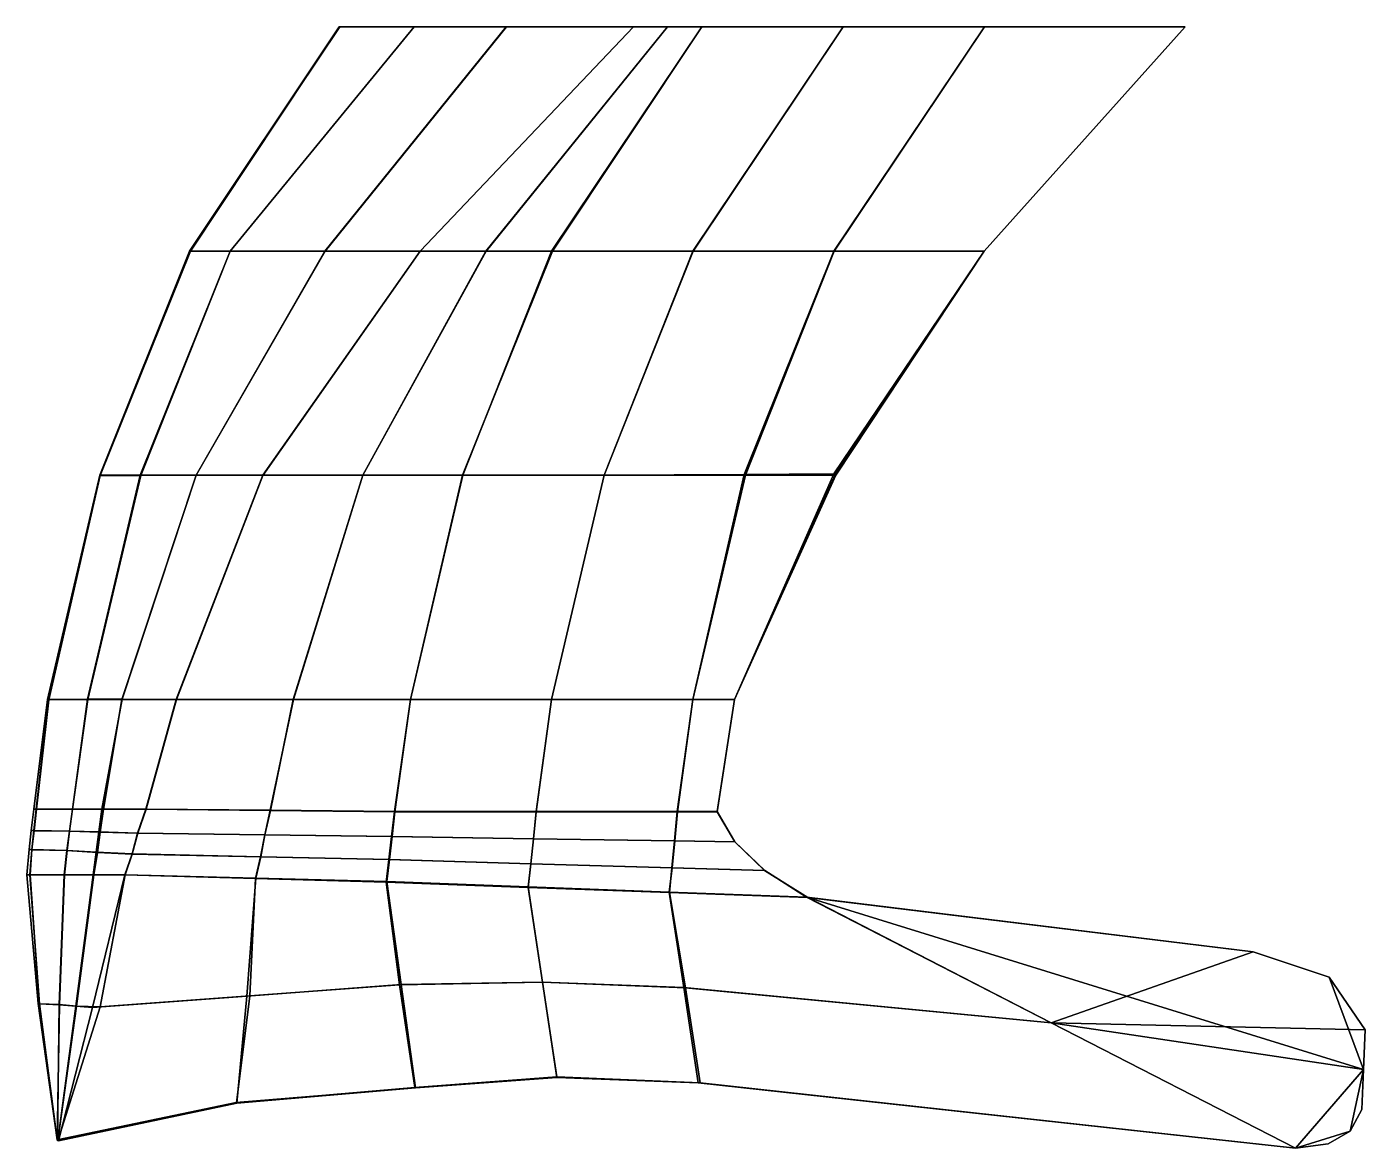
# Model space of a CAD drawing. Extents: x -15 to 12, y -22.6 to 0.
import ezdxf

# ---------------------------------------------------------------- set-up
doc = ezdxf.new("R2010")
doc.units = 0
doc.layers.add('METAL', color=2, linetype='CONTINUOUS')

msp = doc.modelspace()

# ---------------------------------------------------------------- meshes
at = {"layer": 'METAL'}
mesh = msp.add_polyface(dxfattribs=at)
corners = [(-2.069, 0, -13.475), (-2.759, 0, -13.5), (-5.324, 0, -10.432), (-1.38, 0, -13.45), (-14.555, -13.583, -2.509), (-14.583, -13.578, 0.143), (-13.528, -9.054, 0.143), (-13.516, -9.057, -2.508), (-8.697, 0, 0.143), (-8.692, 0, -2.507), (-11.698, -4.531, -2.505), (-11.72, -4.531, 0.142), (-10.896, -4.531, -7.366), (-7.183, 0, -7.378), (-12.697, -9.06, -7.377), (-5.324, 0, -10.432), (-8.982, -4.531, -10.401), (-2.759, 0, -13.5), (-2.069, 0, -13.475), (-5.728, -4.531, -13.434), (-7.061, -4.531, -13.446), (-11.581, -9.053, -10.441), (-8.221, -9.053, -13.475), (-10.234, -9.056, -13.497), (-4.394, -4.531, -13.421), (-1.557, -4.531, -13.44), (-3.352, -9.052, -13.452), (-6.208, -9.049, -13.453), (-13.08, -13.578, -10.442), (-13.768, -13.58, -7.378), (-9.62, -13.581, -13.474), (-11.98, -13.58, -13.497), (-4.41, -13.581, -13.45), (-7.26, -13.581, -13.45), (-2.759, 0, -13.5), (-7.061, -4.531, -13.446), (-10.234, -9.056, -13.497), (-11.98, -13.58, -13.497), (-5.325, 0, 10.728), (-2.759, 0, 13.787), (-2.07, 0, 13.761), (-1.38, 0, 13.736), (-14.563, -13.578, 2.799), (-13.528, -9.054, 2.795), (-11.718, -4.531, 2.794), (-8.685, -0.001, 2.792), (-10.897, -4.531, 7.663), (-7.186, 0, 7.664), (-12.714, -9.053, 7.667), (-13.774, -13.573, 7.66), (-8.984, -4.531, 10.726), (-5.325, 0, 10.728), (-2.759, 0, 13.787), (-7.063, -4.531, 13.787), (-5.737, -4.531, 13.762), (-2.07, 0, 13.761), (-1.38, 0, 13.736), (-4.412, -4.531, 13.736), (-1.561, -4.531, 13.736), (1.47, 0, 13.736), (-11.579, -9.053, 10.727), (-10.238, -9.053, 13.787), (-8.22, -9.053, 13.761), (-6.201, -9.053, 13.736), (-3.351, -9.053, 13.736), (-13.078, -13.574, 10.728), (-11.987, -13.581, 13.786), (-9.624, -13.581, 13.761), (-7.26, -13.581, 13.736), (-4.41, -13.581, 13.736), (-7.063, -4.531, 13.787), (-2.759, 0, 13.787), (-10.238, -9.053, 13.787), (-11.987, -13.581, 13.786), (-0.522, -9.037, -13.476), (-1.56, -13.581, -13.45), (-1.56, -13.581, 13.736), (-0.501, -9.053, 13.736), (-1.38, 0, -13.45)]
mesh.append_faces([[corners[k] for k in face] for face in [(0, 1, 2, 3), (4, 5, 6, 7), (8, 9, 10, 11), (11, 10, 7, 6), (12, 10, 9, 13), (14, 7, 10, 12), (13, 15, 16, 12), (17, 18, 19, 20), (12, 16, 21, 14), (20, 19, 22, 23), (24, 25, 26, 27), (14, 21, 28, 29), (23, 22, 30, 31), (27, 26, 32, 33), (15, 34, 35, 16), (16, 35, 36, 21), (21, 36, 37, 28), (38, 39, 40, 41), (42, 43, 6, 5), (8, 11, 44, 45), (11, 6, 43, 44), (46, 47, 45, 44), (48, 46, 44, 43), (49, 48, 43, 42), (47, 46, 50, 51), (52, 53, 54, 55), (56, 57, 58, 59), (46, 48, 60, 50), (53, 61, 62, 54), (57, 63, 64, 58), (48, 49, 65, 60), (61, 66, 67, 62), (63, 68, 69, 64), (51, 50, 70, 71), (50, 60, 72, 70), (60, 65, 73, 72), (26, 74, 75, 32), (76, 77, 64, 69), (18, 78, 24, 19), (19, 24, 27, 22), (22, 27, 33, 30), (57, 56, 55, 54), (63, 57, 54, 62), (68, 63, 62, 67)]])
mesh = msp.add_polyface(dxfattribs=at)
corners = [(1.324, -9.053, -6.156), (-0.722, -13.581, -6.156), (-0.722, -13.581, -9.803), (1.313, -9.045, -9.818), (1.47, 0, -13.45), (-1.38, 0, -13.45), (-5.324, 0, -10.432), (4.321, 0, -13.45), (8.373, 0, -9.803), (8.373, 0, -13.45), (-1.56, -13.581, -13.45), (-0.522, -9.037, -13.476), (1.286, -9.026, -13.496), (-0.722, -13.581, -13.45), (8.373, 0, -13.45), (4.318, -4.531, -13.451), (1.283, -4.531, -13.456), (4.321, 0, -13.45), (8.373, 0, -2.509), (8.373, 0, 0.143), (4.318, -4.531, 0.143), (4.318, -4.531, -2.509), (1.324, -9.053, 0.143), (1.324, -9.053, -2.509), (-0.722, -13.581, 0.143), (-0.722, -13.581, -2.509), (8.373, 0, 0.143), (8.373, 0, -2.509), (-8.692, 0, -2.507), (-8.697, 0, 0.143), (4.318, -4.531, -9.803), (8.373, 0, -9.803), (8.373, 0, -6.156), (4.318, -4.531, -6.156), (-1.38, 0, -13.45), (1.47, 0, -13.45), (-1.557, -4.531, -13.44), (-4.394, -4.531, -13.421), (-0.722, -13.581, -13.45), (1.286, -9.026, -13.496), (4.318, -4.531, -13.451), (8.373, 0, -13.45), (-7.183, 0, -7.378), (8.373, 0, -6.156), (4.321, 0, 13.736), (8.373, 0, 13.736), (8.373, 0, 10.089), (-5.325, 0, 10.728), (-1.38, 0, 13.736), (1.47, 0, 13.736), (-1.56, -13.581, 13.736), (-0.722, -13.581, 13.736), (1.324, -9.053, 13.736), (-0.501, -9.053, 13.736), (8.373, 0, 13.736), (4.321, 0, 13.736), (1.289, -4.531, 13.736), (4.318, -4.531, 13.736), (8.373, 0, 2.795), (4.318, -4.531, 2.795), (1.324, -9.053, 2.795), (-0.722, -13.581, 2.795), (-8.685, -0.001, 2.792), (8.373, 0, 2.795), (4.318, -4.531, 10.089), (4.318, -4.531, 6.442), (8.373, 0, 6.442), (8.373, 0, 10.089), (1.324, -9.053, 10.089), (1.324, -9.053, 6.442), (-0.722, -13.581, 6.442), (-0.722, -13.581, 13.736), (-0.722, -13.581, 10.089), (1.324, -9.053, 13.736), (4.318, -4.531, 13.736), (8.373, 0, 13.736), (8.373, 0, 6.442), (-7.186, 0, 7.664), (-3.352, -9.052, -13.452), (1.47, 0, 13.736), (-1.561, -4.531, 13.736), (-3.351, -9.053, 13.736)]
mesh.append_faces([[corners[k] for k in face] for face in [(0, 1, 2, 3), (4, 5, 6, 7), (7, 6, 8, 9), (10, 11, 12, 13), (14, 15, 16, 17), (16, 15, 12, 11), (18, 19, 20, 21), (21, 20, 22, 23), (24, 25, 23, 22), (26, 27, 28, 29), (30, 31, 32, 33), (3, 30, 33, 0), (34, 35, 36, 37), (23, 25, 1, 0), (38, 39, 3, 2), (40, 41, 31, 30), (18, 21, 33, 32), (39, 40, 30, 3), (21, 23, 0, 33), (6, 42, 43, 8), (42, 28, 27, 43), (44, 45, 46, 47), (47, 48, 49, 44), (50, 51, 52, 53), (54, 55, 56, 57), (56, 53, 52, 57), (58, 59, 20, 19), (59, 60, 22, 20), (24, 22, 60, 61), (26, 29, 62, 63), (64, 65, 66, 67), (68, 69, 65, 64), (60, 69, 70, 61), (71, 72, 68, 73), (74, 64, 67, 75), (58, 66, 65, 59), (73, 68, 64, 74), (59, 65, 69, 60), (47, 46, 76, 77), (77, 76, 63, 62), (35, 17, 16, 36), (36, 16, 11, 78), (56, 55, 79, 80), (53, 56, 80, 81)]])
mesh = msp.add_polyface(dxfattribs=at)
corners = [(-14.805, -15.791, -2.565), (-14.856, -15.791, 0.144), (-14.583, -13.578, 0.143), (-14.555, -13.583, -2.509), (-14.853, -16.23, -2.576), (-14.908, -16.225, 0.145), (-14.895, -16.61, -2.584), (-14.954, -16.605, 0.143), (-13.768, -13.58, -7.378), (-13.516, -9.057, -2.508), (-12.697, -9.06, -7.377), (-14.08, -15.791, -7.328), (-14.139, -16.236, -7.317), (-14.19, -16.628, -7.301), (-13.08, -13.578, -10.442), (-13.453, -15.791, -10.434), (-11.98, -13.58, -13.497), (-9.62, -13.581, -13.474), (-10.088, -15.814, -13.433), (-12.594, -15.791, -13.415), (-7.26, -13.581, -13.45), (-4.41, -13.581, -13.45), (-4.722, -15.841, -13.45), (-7.582, -15.838, -13.45), (-13.519, -16.255, -10.432), (-10.199, -16.309, -13.422), (-12.759, -16.276, -13.395), (-4.776, -16.389, -13.45), (-7.639, -16.342, -13.45), (-13.572, -16.666, -10.43), (-10.284, -16.755, -13.414), (-12.871, -16.699, -13.378), (-11.98, -13.58, -13.497), (-12.594, -15.791, -13.415), (-12.759, -16.276, -13.395), (-12.871, -16.699, -13.378), (-14.809, -15.791, 2.879), (-14.563, -13.578, 2.799), (-14.858, -16.227, 2.892), (-14.9, -16.611, 2.903), (-14.079, -15.791, 7.599), (-13.774, -13.573, 7.66), (-14.138, -16.236, 7.589), (-14.188, -16.628, 7.583), (-13.484, -15.791, 10.728), (-13.078, -13.574, 10.728), (-11.987, -13.581, 13.786), (-12.598, -15.792, 13.779), (-10.085, -15.818, 13.758), (-9.624, -13.581, 13.761), (-7.26, -13.581, 13.736), (-7.572, -15.845, 13.736), (-4.722, -15.845, 13.736), (-4.41, -13.581, 13.736), (-13.545, -16.254, 10.728), (-12.763, -16.276, 13.775), (-10.194, -16.309, 13.755), (-7.625, -16.342, 13.736), (-4.776, -16.389, 13.736), (-13.598, -16.659, 10.728), (-12.876, -16.694, 13.774), (-10.278, -16.753, 13.755), (-12.598, -15.792, 13.779), (-11.987, -13.581, 13.786), (-12.763, -16.276, 13.775), (-12.876, -16.694, 13.774), (-1.56, -13.581, -13.45), (-1.876, -15.841, -13.45), (-1.932, -16.435, -13.45), (-1.872, -15.845, 13.736), (-1.56, -13.581, 13.736), (-1.926, -16.435, 13.736)]
mesh.append_faces([[corners[k] for k in face] for face in [(0, 1, 2, 3), (4, 5, 1, 0), (6, 7, 5, 4), (8, 3, 9, 10), (11, 0, 3, 8), (12, 4, 0, 11), (13, 6, 4, 12), (8, 14, 15, 11), (16, 17, 18, 19), (20, 21, 22, 23), (11, 15, 24, 12), (19, 18, 25, 26), (23, 22, 27, 28), (24, 29, 13, 12), (26, 25, 30, 31), (14, 32, 33, 15), (15, 33, 34, 24), (34, 35, 29, 24), (36, 37, 2, 1), (38, 36, 1, 5), (39, 38, 5, 7), (40, 41, 37, 36), (42, 40, 36, 38), (43, 42, 38, 39), (41, 40, 44, 45), (46, 47, 48, 49), (50, 51, 52, 53), (40, 42, 54, 44), (47, 55, 56, 48), (51, 57, 58, 52), (54, 42, 43, 59), (55, 60, 61, 56), (45, 44, 62, 63), (44, 54, 64, 62), (64, 54, 59, 65), (21, 66, 67, 22), (22, 67, 68, 27), (69, 70, 53, 52), (71, 69, 52, 58), (17, 20, 23, 18), (18, 23, 28, 25), (51, 50, 49, 48), (57, 51, 48, 56)]])
mesh = msp.add_polyface(dxfattribs=at)
corners = [(-0.722, -13.581, -6.156), (-1.07, -15.845, -6.156), (-1.07, -15.845, -9.803), (-0.722, -13.581, -9.803), (-1.876, -15.841, -13.45), (-1.56, -13.581, -13.45), (-0.722, -13.581, -13.45), (-1.071, -15.842, -13.444), (-0.711, -16.455, -6.156), (-0.711, -16.455, -9.803), (-0.714, -16.455, -13.44), (-1.932, -16.435, -13.45), (-0.109, -17.03, -6.156), (-0.109, -17.03, -9.803), (0.735, -17.571, -6.156), (0.737, -17.571, -9.803), (-0.114, -17.03, -13.438), (-1.987, -16.976, -13.45), (0.761, -17.579, -13.441), (-2.035, -17.477, -13.45), (-1.07, -15.845, 0.143), (-1.07, -15.845, -2.509), (-0.722, -13.581, -2.509), (-0.722, -13.581, 0.143), (-0.711, -16.455, 0.143), (-0.711, -16.455, -2.509), (-0.109, -17.03, 0.143), (-0.109, -17.03, -2.509), (0.735, -17.571, 0.143), (0.735, -17.571, -2.509), (-1.071, -15.842, -13.444), (-0.722, -13.581, -13.45), (9.743, -18.671, -2.509), (9.743, -18.671, -6.156), (-0.714, -16.455, -13.44), (-0.114, -17.03, -13.438), (0.761, -17.579, -13.441), (1.324, -9.053, 6.442), (1.324, -9.053, 10.089), (-0.722, -13.581, 10.089), (-0.722, -13.581, 6.442), (-1.07, -15.845, 10.089), (-1.07, -15.845, 6.442), (-1.872, -15.845, 13.736), (-1.07, -15.845, 13.736), (-0.722, -13.581, 13.736), (-1.56, -13.581, 13.736), (-0.711, -16.455, 10.089), (-0.711, -16.455, 6.442), (-1.926, -16.435, 13.736), (-0.711, -16.455, 13.736), (-0.109, -17.03, 10.089), (-0.109, -17.03, 6.442), (0.735, -17.571, 10.089), (0.735, -17.571, 6.442), (-1.981, -16.976, 13.736), (-0.109, -17.03, 13.736), (-2.037, -17.467, 13.736), (0.735, -17.571, 13.736), (-0.722, -13.581, 2.795), (-1.07, -15.845, 2.795), (9.743, -18.671, 0.143), (0.735, -17.571, 2.795), (9.743, -18.671, 2.795), (-0.711, -16.455, 2.795), (-0.109, -17.03, 2.795), (-1.07, -15.845, 13.736), (-0.722, -13.581, 13.736), (-0.711, -16.455, 13.736), (-0.109, -17.03, 13.736), (0.735, -17.571, 13.736)]
mesh.append_faces([[corners[k] for k in face] for face in [(0, 1, 2, 3), (4, 5, 6, 7), (1, 8, 9, 2), (4, 7, 10, 11), (8, 12, 13, 9), (12, 14, 15, 13), (11, 10, 16, 17), (17, 16, 18, 19), (20, 21, 22, 23), (24, 25, 21, 20), (26, 27, 25, 24), (28, 29, 27, 26), (22, 21, 1, 0), (30, 31, 3, 2), (29, 32, 33, 14), (21, 25, 8, 1), (34, 30, 2, 9), (25, 27, 12, 8), (35, 34, 9, 13), (27, 29, 14, 12), (36, 35, 13, 15), (37, 38, 39, 40), (40, 39, 41, 42), (43, 44, 45, 46), (42, 41, 47, 48), (43, 49, 50, 44), (48, 47, 51, 52), (52, 51, 53, 54), (49, 55, 56, 50), (55, 57, 58, 56), (20, 23, 59, 60), (61, 28, 62, 63), (24, 20, 60, 64), (26, 24, 64, 65), (28, 26, 65, 62), (59, 40, 42, 60), (66, 41, 39, 67), (60, 42, 48, 64), (68, 47, 41, 66), (64, 48, 52, 65), (69, 51, 47, 68), (65, 52, 54, 62), (70, 53, 51, 69)]])
mesh = msp.add_polyface(dxfattribs=at)
corners = [(-4.305, -21.208, 0.143), (-4.305, -21.208, -2.509), (-1.455, -21.318, -2.509), (-1.455, -21.318, 0.143), (-7.155, -21.416, -9.803), (-4.305, -21.208, -9.803), (-4.305, -21.208, -6.156), (-7.155, -21.415, -6.156), (-4.882, -17.375, -13.45), (-4.595, -19.286, -13.45), (-7.479, -19.338, -13.45), (-7.751, -17.266, -13.45), (-7.639, -16.342, -13.45), (-4.776, -16.389, -13.45), (-4.831, -16.894, -13.45), (-7.697, -16.811, -13.45), (-10.77, -21.713, 0.143), (-10.77, -21.713, -2.509), (-7.155, -21.415, -2.509), (-7.155, -21.415, 0.143), (-10.768, -21.716, -6.769), (-7.167, -21.413, -13.441), (-4.307, -21.199, -13.429), (-1.455, -21.318, -6.156), (-1.455, -21.318, 2.795), (-4.305, -21.208, 2.795), (-4.305, -21.208, 6.442), (-4.305, -21.208, 10.089), (-7.155, -21.416, 10.089), (-7.155, -21.415, 6.442), (-7.444, -19.334, 13.736), (-4.595, -19.284, 13.736), (-4.885, -17.36, 13.736), (-7.734, -17.253, 13.736), (-7.625, -16.342, 13.736), (-7.68, -16.812, 13.736), (-4.83, -16.894, 13.736), (-4.776, -16.389, 13.736), (-7.155, -21.415, 2.795), (-10.772, -21.713, 2.795), (-10.77, -21.716, 7.055), (-4.305, -21.208, 13.736), (-7.155, -21.416, 13.736), (-1.455, -21.318, 6.442), (-1.451, -21.319, -9.803), (-2.035, -17.477, -13.45), (-1.707, -19.398, -13.45), (-1.932, -16.435, -13.45), (-1.987, -16.976, -13.45), (-1.413, -21.315, -13.433), (-1.455, -21.318, 10.089), (-4.305, -21.208, 13.736), (-1.455, -21.319, 13.736), (-1.746, -19.393, 13.736), (-1.981, -16.976, 13.736), (-1.926, -16.435, 13.736), (-2.037, -17.467, 13.736), (-1.455, -21.319, 13.736), (-4.307, -21.199, -13.429), (-7.167, -21.413, -13.441), (-7.155, -21.416, 13.736), (-1.413, -21.315, -13.433), (-10.199, -16.309, -13.422), (-10.284, -16.755, -13.414), (-10.766, -21.72, -10.122), (-10.771, -21.723, -13.47), (-10.194, -16.309, 13.755), (-10.278, -16.753, 13.755), (-10.765, -21.721, 10.408), (-10.759, -21.726, 13.76), (-10.558, -19.566, 13.755), (-10.759, -21.726, 13.76)]
mesh.append_faces([[corners[k] for k in face] for face in [(0, 1, 2, 3), (4, 5, 6, 7), (8, 9, 10, 11), (12, 13, 14, 15), (15, 14, 8, 11), (16, 17, 18, 19), (17, 20, 7, 18), (21, 22, 5, 4), (2, 1, 6, 23), (24, 25, 0, 3), (26, 27, 28, 29), (30, 31, 32, 33), (34, 35, 36, 37), (35, 33, 32, 36), (38, 39, 16, 19), (29, 40, 39, 38), (27, 41, 42, 28), (26, 25, 24, 43), (19, 18, 1, 0), (44, 23, 6, 5), (45, 46, 9, 8), (13, 47, 48, 14), (14, 48, 45, 8), (49, 44, 5, 22), (18, 7, 6, 1), (38, 19, 0, 25), (43, 50, 27, 26), (51, 52, 53, 31), (54, 55, 37, 36), (56, 54, 36, 32), (50, 57, 41, 27), (29, 38, 25, 26), (9, 58, 59, 10), (60, 51, 31, 30), (46, 61, 58, 9), (56, 32, 31, 53), (62, 12, 15, 63), (4, 7, 20, 64), (21, 4, 64, 65), (35, 34, 66, 67), (40, 29, 28, 68), (68, 28, 42, 69), (60, 30, 70, 71)]])
mesh = msp.add_polyface(dxfattribs=at)
corners = [(-14.934, -17.119, -2.591), (-15, -17.117, 0.143), (-14.954, -16.605, 0.143), (-14.895, -16.61, -2.584), (-14.771, -19.718, 0.143), (-14.753, -19.72, -2.569), (-14.385, -22.468, -2.509), (-14.385, -22.468, 0.143), (-14.244, -17.12, -7.295), (-14.345, -19.739, -7.333), (-14.19, -16.628, -7.301), (-13.644, -17.122, -10.428), (-13.998, -19.773, -10.435), (-13.018, -17.122, -13.366), (-10.384, -17.194, -13.408), (-10.501, -19.56, -13.426), (-13.522, -19.782, -13.401), (-13.572, -16.666, -10.43), (-12.871, -16.699, -13.378), (-10.284, -16.755, -13.414), (-13.018, -17.122, -13.366), (-13.522, -19.782, -13.401), (-12.871, -16.699, -13.378), (-14.381, -22.473, -7.381), (-14.376, -22.481, -10.441), (-10.766, -21.72, -10.122), (-10.768, -21.716, -6.769), (-14.374, -22.489, -13.5), (-10.771, -21.723, -13.47), (-14.935, -17.12, 2.908), (-14.9, -16.611, 2.903), (-14.388, -22.467, 2.795), (-14.746, -19.722, 2.872), (-14.338, -19.74, 7.627), (-14.242, -17.12, 7.581), (-14.188, -16.628, 7.583), (-14.007, -19.769, 10.727), (-13.661, -17.12, 10.728), (-13.023, -17.12, 13.773), (-13.671, -19.797, 13.775), (-10.558, -19.566, 13.755), (-10.378, -17.186, 13.754), (-13.598, -16.659, 10.728), (-12.876, -16.694, 13.774), (-10.278, -16.753, 13.755), (-13.671, -19.797, 13.775), (-13.023, -17.12, 13.773), (-12.876, -16.694, 13.774), (-14.385, -22.473, 7.668), (-10.77, -21.716, 7.055), (-10.765, -21.721, 10.408), (-14.374, -22.482, 10.726), (-10.759, -21.726, 13.76), (-14.363, -22.491, 13.783), (-14.381, -22.473, -7.381), (-14.376, -22.481, -10.441), (-7.167, -21.413, -13.441), (-10.771, -21.723, -13.47), (-7.479, -19.338, -13.45), (-14.374, -22.489, -13.5), (-14.385, -22.473, 7.668), (-14.374, -22.482, 10.726), (-14.363, -22.491, 13.783), (-10.759, -21.726, 13.76), (-14.363, -22.491, 13.783), (-7.751, -17.266, -13.45), (-7.697, -16.811, -13.45), (-14.385, -22.468, 0.143), (-14.385, -22.468, -2.509), (-10.77, -21.713, -2.509), (-10.77, -21.713, 0.143), (-7.444, -19.334, 13.736), (-7.734, -17.253, 13.736), (-7.68, -16.812, 13.736), (-14.388, -22.467, 2.795), (-10.772, -21.713, 2.795), (-14.374, -22.489, -13.5)]
mesh.append_faces([[corners[k] for k in face] for face in [(0, 1, 2, 3), (4, 5, 6, 7), (8, 9, 5, 0), (8, 0, 3, 10), (11, 12, 9, 8), (13, 14, 15, 16), (17, 11, 8, 10), (18, 19, 14, 13), (11, 20, 21, 12), (22, 20, 11, 17), (23, 24, 25, 26), (24, 27, 28, 25), (29, 30, 2, 1), (31, 32, 4, 7), (32, 33, 34, 29), (34, 35, 30, 29), (33, 36, 37, 34), (38, 39, 40, 41), (42, 35, 34, 37), (43, 38, 41, 44), (37, 36, 45, 46), (47, 42, 37, 46), (48, 49, 50, 51), (51, 50, 52, 53), (1, 0, 5, 4), (54, 6, 5, 9), (55, 54, 9, 12), (56, 57, 15, 58), (59, 55, 12, 21), (29, 1, 4, 32), (31, 60, 33, 32), (60, 61, 36, 33), (39, 62, 63, 40), (61, 64, 45, 36), (65, 58, 15, 14), (19, 66, 65, 14), (67, 68, 69, 70), (68, 23, 26, 69), (71, 72, 41, 40), (72, 73, 44, 41), (74, 67, 70, 75), (49, 48, 74, 75), (57, 76, 16, 15)]])
mesh = msp.add_polyface(dxfattribs=at)
corners = [(0.735, -17.571, -6.156), (9.743, -18.671, -6.156), (9.743, -18.671, -9.803), (0.737, -17.571, -9.803), (11.701, -22.291, -13.45), (11.255, -22.551, -13.45), (10.597, -22.637, -13.45), (11.971, -21.051, -13.45), (5.666, -20.104, -13.45), (11.275, -19.183, -6.156), (11.275, -19.183, -9.803), (0.761, -17.579, -13.441), (-1.707, -19.398, -13.45), (-2.035, -17.477, -13.45), (11.255, -22.551, -2.509), (11.255, -22.551, 0.143), (10.597, -22.637, 0.143), (10.597, -22.637, -2.509), (9.743, -18.671, 0.143), (9.743, -18.671, -2.509), (0.735, -17.571, -2.509), (0.735, -17.571, 0.143), (11.275, -19.183, 0.143), (11.275, -19.183, -2.509), (10.597, -22.637, -9.803), (11.255, -22.551, -9.803), (11.255, -22.551, -6.156), (10.597, -22.637, -6.156), (-1.455, -21.318, -6.156), (-1.451, -21.319, -9.803), (-1.455, -21.318, 0.143), (-1.455, -21.318, -2.509), (9.743, -18.671, -13.45), (0.761, -17.579, -13.441), (11.275, -19.183, -13.45), (10.597, -22.637, -13.45), (11.255, -22.551, -13.45), (-1.413, -21.315, -13.433), (0.735, -17.571, 6.442), (0.735, -17.571, 10.089), (9.743, -18.671, 10.089), (9.743, -18.671, 6.442), (11.971, -21.051, 13.736), (5.666, -20.104, 13.736), (10.597, -22.637, 13.736), (11.701, -22.291, 13.736), (11.255, -22.551, 13.736), (11.275, -19.183, 10.089), (11.275, -19.183, 6.442), (0.735, -17.571, 13.736), (-2.037, -17.467, 13.736), (-1.746, -19.393, 13.736), (11.255, -22.551, 2.795), (10.597, -22.637, 2.795), (9.743, -18.671, 2.795), (11.275, -19.183, 2.795), (10.597, -22.637, 10.089), (10.597, -22.637, 6.442), (11.255, -22.551, 6.442), (11.255, -22.551, 10.089), (-1.455, -21.318, 10.089), (-1.455, -21.318, 6.442), (-1.455, -21.318, 2.795), (0.735, -17.571, 2.795), (9.743, -18.671, 13.736), (0.735, -17.571, 13.736), (11.275, -19.183, 13.736), (10.597, -22.637, 13.736), (11.255, -22.551, 13.736), (-1.455, -21.319, 13.736), (9.743, -18.671, -13.45), (11.275, -19.183, -13.45), (-1.413, -21.315, -13.433), (12.006, -20.245, 13.736), (11.275, -19.183, 13.736), (9.743, -18.671, 13.736), (-1.455, -21.319, 13.736)]
mesh.append_faces([[corners[k] for k in face] for face in [(0, 1, 2, 3), (4, 5, 6, 7), (6, 8, 7, 7), (1, 9, 10, 2), (11, 8, 12, 13), (14, 15, 16, 17), (18, 19, 20, 21), (22, 23, 19, 18), (24, 25, 26, 27), (27, 28, 29, 24), (17, 16, 30, 31), (32, 33, 3, 2), (19, 23, 9, 1), (34, 32, 2, 10), (35, 36, 25, 24), (14, 17, 27, 26), (17, 31, 28, 27), (37, 35, 24, 29), (38, 39, 40, 41), (42, 43, 44, 45), (44, 46, 45, 45), (41, 40, 47, 48), (49, 50, 51, 43), (52, 53, 16, 15), (22, 18, 54, 55), (56, 57, 58, 59), (57, 56, 60, 61), (53, 62, 30, 16), (63, 38, 41, 54), (64, 40, 39, 65), (54, 41, 48, 55), (66, 47, 40, 64), (67, 56, 59, 68), (52, 58, 57, 53), (53, 57, 61, 62), (69, 60, 56, 67), (11, 70, 71, 7), (8, 11, 7, 7), (8, 6, 72, 12), (73, 74, 75, 43), (75, 49, 43, 43), (42, 73, 43, 43), (76, 44, 43, 51)]])
mesh = msp.add_polyface(dxfattribs=at)
corners = [(11.936, -21.858, -13.45), (11.701, -22.291, -13.45), (11.971, -21.051, -13.45), (11.275, -19.183, -6.156), (12.006, -20.245, -6.156), (12.006, -20.245, -9.803), (11.275, -19.183, -9.803), (11.971, -21.051, -6.156), (11.971, -21.051, -9.803), (11.701, -22.291, -2.509), (11.701, -22.291, 0.143), (11.255, -22.551, 0.143), (11.255, -22.551, -2.509), (11.936, -21.858, -2.509), (11.936, -21.858, 0.143), (12.006, -20.245, 0.143), (12.006, -20.245, -2.509), (11.275, -19.183, -2.509), (11.275, -19.183, 0.143), (11.971, -21.051, -2.509), (11.971, -21.051, 0.143), (11.255, -22.551, -9.803), (11.701, -22.291, -9.803), (11.701, -22.291, -6.156), (11.255, -22.551, -6.156), (11.936, -21.858, -9.803), (11.936, -21.858, -6.156), (12.006, -20.245, -13.45), (11.275, -19.183, -13.45), (11.936, -21.858, -13.45), (11.971, -21.051, -13.45), (11.255, -22.551, -13.45), (11.701, -22.291, -13.45), (11.936, -21.858, 13.736), (11.971, -21.051, 13.736), (11.701, -22.291, 13.736), (11.275, -19.183, 6.442), (11.275, -19.183, 10.089), (12.006, -20.245, 10.089), (12.006, -20.245, 6.442), (11.971, -21.051, 10.089), (11.971, -21.051, 6.442), (11.701, -22.291, 2.795), (11.255, -22.551, 2.795), (11.936, -21.858, 2.795), (11.275, -19.183, 2.795), (12.006, -20.245, 2.795), (11.971, -21.051, 2.795), (11.255, -22.551, 10.089), (11.255, -22.551, 6.442), (11.701, -22.291, 6.442), (11.701, -22.291, 10.089), (11.936, -21.858, 6.442), (11.936, -21.858, 10.089), (12.006, -20.245, 13.736), (11.275, -19.183, 13.736), (11.971, -21.051, 13.736), (11.936, -21.858, 13.736), (11.255, -22.551, 13.736), (11.701, -22.291, 13.736), (11.275, -19.183, -13.45), (12.006, -20.245, -13.45)]
mesh.append_faces([[corners[k] for k in face] for face in [(0, 1, 2, 2), (3, 4, 5, 6), (4, 7, 8, 5), (9, 10, 11, 12), (13, 14, 10, 9), (15, 16, 17, 18), (19, 20, 14, 13), (21, 22, 23, 24), (22, 25, 26, 23), (17, 16, 4, 3), (27, 28, 6, 5), (16, 19, 7, 4), (29, 30, 8, 25), (31, 32, 22, 21), (9, 12, 24, 23), (32, 29, 25, 22), (13, 9, 23, 26), (33, 34, 35, 35), (36, 37, 38, 39), (40, 41, 39, 38), (42, 43, 11, 10), (44, 42, 10, 14), (15, 18, 45, 46), (14, 20, 47, 44), (48, 49, 50, 51), (51, 50, 52, 53), (45, 36, 39, 46), (54, 38, 37, 55), (41, 47, 46, 39), (40, 56, 57, 53), (58, 48, 51, 59), (42, 50, 49, 43), (59, 51, 53, 57), (44, 52, 50, 42), (60, 61, 2, 2), (26, 25, 8, 7), (16, 15, 20, 19), (13, 26, 7, 19), (27, 5, 8, 30), (53, 52, 41, 40), (15, 46, 47, 20), (52, 44, 47, 41), (38, 54, 56, 40)]])

doc.saveas('drawing.dxf')
